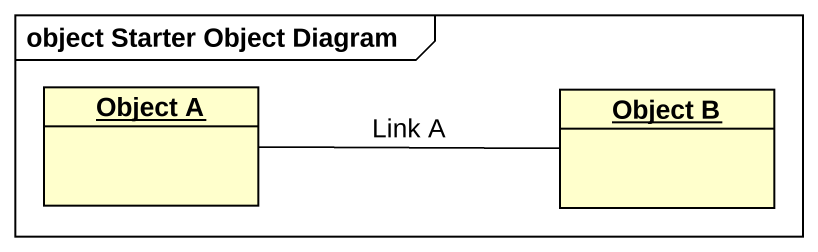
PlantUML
@startuml
mainframe object Starter Object Diagram
hide circle
hide empty members
object "Object A" as Object_A
object "Object B" as Object_B
Object_A -right- Object_B : Link A
@enduml
